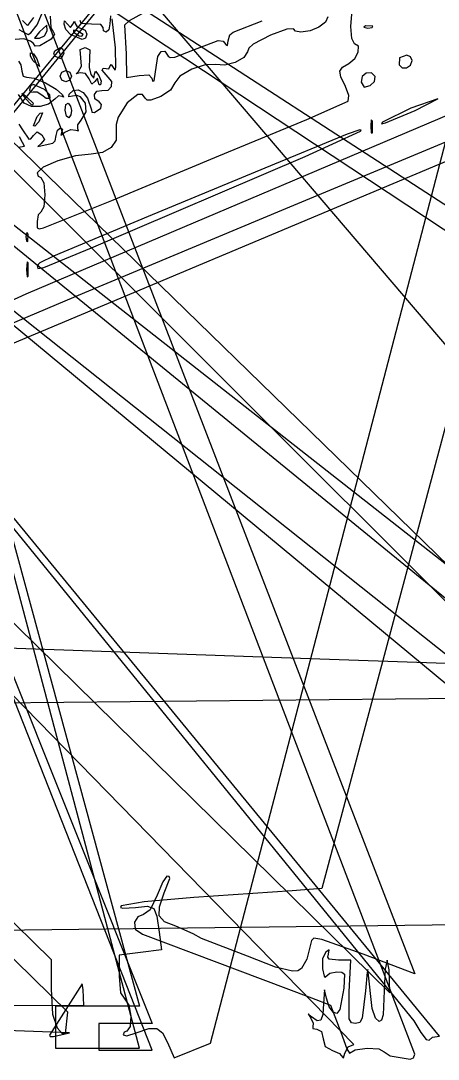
# Model space of a CAD drawing. Extents: x -99 to 383, y -48 to 207.
# Drawn here: x 244.9 to 275.7, y 2.7 to 79.3 of the extents above; entities that cross this region are included whole.
import ezdxf

# ---------------------------------------------------------------- set-up
doc = ezdxf.new("R2010")
doc.units = 0

msp = doc.modelspace()

# ---------------------------------------------------------------- linework, layer by layer
at = {"layer": 'Image'}
for p, q in [((215.352938, 160.971873), (273.981, 9.02969)), ((273.982457, 3.103029), (215.3537, 156.51022)), ((166.53033, 146.068913), (308.474, 7.96748)), ((308.474, 4.29859), (166.53033, 146.068913)), ((161.699763, 143.387504), (273.915, 5.55531)), ((275.804872, 4.426422), (162.461, 142.25861)), ((202.65367, 135.061888), (254.608, 5.35692)), ((254.608, 3.38137), (202.65367, 135.061888)), ((218.740431, 135.062069), (253.668, 6.63229)), ((253.668, 3.52785), (218.740431, 135.062069)), ((189.474889, 5.28117), (288.73179, 126.877473)), ((288.73179, 126.877473), (189.475, 6.55117)), ((131.21214, 123.914241), (247.146, 10.0754)), ((248.387862, 6.19029), (131.36444, 120.029084)), ((368.5173, 2.751213), (220.50382, 100.70638)), ((222.1266, 100.824326), (370.142, 4.85666)), ((241.317804, 96.340874), (305.621, 20.9303)), ((202.9359, 90.835211), (310.308, 5.57376)), ((320.06511, 4.90085), (212.693, 89.062808)), ((286.192587, 86.701285), (267.128, 15.3151)), ((209.426537, 85.800668), (308.051, 4.10983)), ((315.38877, 4.726578), (216.76431, 85.256971)), ((246.112993, 79.026816), (246.468869, 79.82348)), ((251.528109, 79.684207), (251.478812, 79.087726)), ((253.889595, 79.860975), (252.898561, 79.309547)), ((269.25769, 78.899512), (269.340593, 79.796449)), ((245.399568, 78.973628), (245.035339, 79.351501)), ((245.848421, 79.552217), (245.399568, 78.973628)), ((245.658645, 78.432898), (246.112993, 79.026816)), ((246.818504, 79.006503), (246.277068, 78.497638)), ((246.844278, 78.57026), (246.818504, 79.006503)), ((247.064975, 79.65182), (247.122915, 78.818722)), ((248.096467, 79.071794), (248.145193, 79.319976)), ((248.238499, 78.684659), (248.096467, 79.071794)), ((248.145193, 79.319976), (248.34454, 79.079301)), ((248.34454, 79.079301), (248.571623, 78.8357)), ((248.571623, 78.8357), (248.741259, 79.079301)), ((248.741259, 79.079301), (248.863701, 79.291625)), ((248.863701, 79.291625), (248.916547, 79.111235)), ((248.916547, 79.111235), (249.056585, 78.862085)), ((249.363339, 79.120638), (249.286098, 79.33032)), ((250.128718, 79.079996), (249.363339, 79.120638)), ((250.804323, 79.056152), (250.128718, 79.079996)), ((250.984923, 78.820047), (250.804323, 79.056152)), ((251.478812, 79.087726), (251.39591, 78.655867)), ((251.897432, 77.318086), (251.645154, 79.457705)), ((252.898561, 79.309547), (252.559017, 78.986244)), ((252.559017, 78.986244), (252.678086, 76.883324)), ((260.580159, 78.476477), (262.722169, 79.323143)), ((267.380093, 79.214908), (266.907256, 78.849982)), ((267.564354, 79.60756), (267.380093, 79.214908)), ((269.340593, 78.002574), (269.25769, 78.899512)), ((270.334105, 78.951244), (270.211646, 78.837285)), ((270.87504, 78.928977), (270.334105, 78.951244)), ((270.83657, 78.815091), (270.87504, 78.928966)), ((270.87504, 78.928966), (270.87504, 78.928977)), ((244.763695, 78.682083), (245.302693, 78.379617)), ((245.302693, 78.379617), (245.456065, 78.317559)), ((245.456065, 78.317559), (245.658645, 78.432898)), ((246.277068, 78.497638), (245.92712, 78.04291)), ((246.280455, 78.027208), (246.650201, 78.216687)), ((246.650201, 78.216687), (246.844306, 78.57026)), ((246.844306, 78.57026), (246.844278, 78.57026)), ((247.122915, 78.818722), (247.320386, 78.47624)), ((247.391048, 78.324251), (247.146961, 77.958834)), ((247.320386, 78.47624), (247.391048, 78.324251)), ((248.586038, 78.304661), (248.238499, 78.684659)), ((248.58604, 78.304658), (248.586038, 78.304661)), ((249.433853, 77.936927), (248.58604, 78.304658)), ((248.801239, 78.624599), (248.799708, 78.473007)), ((248.799708, 78.473007), (249.213639, 78.202691)), ((249.065279, 78.583923), (248.801239, 78.624599)), ((249.056585, 78.862085), (249.362147, 78.758457)), ((249.503259, 78.304932), (249.065279, 78.583923)), ((249.213639, 78.202691), (249.416638, 78.197053)), ((249.362147, 78.758457), (249.661126, 78.634102)), ((249.416638, 78.197053), (249.503259, 78.304933)), ((249.503259, 78.304933), (249.503259, 78.304932)), ((249.661126, 78.634102), (249.78548, 78.335124)), ((249.78548, 78.335124), (249.691102, 78.040777)), ((251.017997, 78.577236), (250.984923, 78.820047)), ((251.19659, 78.476244), (251.017997, 78.577236)), ((251.39591, 78.655867), (251.19659, 78.476244)), ((260.205114, 77.841255), (260.324427, 78.289789)), ((260.324427, 78.289789), (260.580159, 78.476477)), ((263.331024, 78.267736), (262.052813, 77.594536)), ((264.526938, 78.70705), (263.331024, 78.267736)), ((265.024354, 78.737274), (264.526938, 78.70705)), ((265.186268, 78.552876), (265.024354, 78.737274)), ((265.575534, 78.47618), (265.186268, 78.552876)), ((266.265764, 78.581), (265.575534, 78.47618)), ((266.907256, 78.849982), (266.265764, 78.581)), ((270.211646, 78.837285), (270.504624, 78.780737)), ((270.504624, 78.780737), (270.83657, 78.815091)), ((245.12574, 77.981457), (244.492053, 77.939655)), ((245.626211, 77.826367), (245.12574, 77.981457)), ((245.834371, 77.643711), (245.626211, 77.826367)), ((245.974804, 77.453742), (245.834371, 77.643711)), ((245.92712, 78.04291), (246.280455, 78.027208)), ((246.318243, 77.461633), (245.974804, 77.453742)), ((247.146961, 77.958834), (246.318243, 77.461633)), ((249.691102, 78.040777), (249.433853, 77.936927)), ((257.601926, 77.145185), (259.466346, 77.864087)), ((259.466346, 77.864087), (259.844377, 77.827621)), ((259.844377, 77.827621), (260.040466, 77.559033)), ((260.040466, 77.559033), (260.147566, 77.496415)), ((260.147566, 77.496415), (260.205114, 77.841255)), ((262.052813, 77.594536), (261.740447, 77.304947)), ((269.539912, 77.629512), (269.340593, 78.002574)), ((269.820888, 77.444882), (269.539912, 77.629512)), ((269.808008, 77.015293), (269.820888, 77.444882)), ((245.623137, 76.716746), (245.630185, 76.955016)), ((245.828728, 76.366403), (245.623137, 76.716746)), ((245.630185, 76.955016), (245.834637, 76.894025)), ((245.834637, 76.894025), (246.103669, 76.524865)), ((247.356343, 76.880375), (247.415944, 77.098809)), ((247.441319, 76.68116), (247.356343, 76.880375)), ((247.415944, 77.098809), (247.82658, 77.347351)), ((247.885924, 76.51974), (247.441319, 76.68116)), ((247.441319, 76.68116), (247.441319, 76.68116)), ((247.82658, 77.347351), (248.014145, 77.222997)), ((248.092151, 76.924018), (247.885924, 76.51974)), ((248.014145, 77.222997), (248.092151, 76.924018)), ((249.296793, 77.195852), (249.649056, 77.347357)), ((249.347925, 76.59801), (249.296793, 77.195852)), ((249.649056, 77.347357), (250.00576, 77.18572)), ((250.00576, 77.18572), (249.980385, 76.557954)), ((251.925962, 75.908692), (251.897432, 77.318086)), ((252.678086, 76.883324), (252.704615, 75.140824)), ((254.92161, 76.058551), (255.019156, 76.684301)), ((255.019156, 76.684301), (255.2532, 77.048748)), ((255.2532, 77.048748), (255.535853, 77.083922)), ((255.535853, 77.083922), (255.779226, 76.721852)), ((255.779226, 76.721852), (255.928415, 76.609514)), ((255.928415, 76.609514), (256.268313, 76.639462)), ((256.268313, 76.639462), (257.601926, 77.145185)), ((258.906513, 3.912484), (277.97034, 77.032603)), ((261.372499, 76.613225), (260.734423, 76.250657)), ((261.637694, 77.040746), (261.372499, 76.613225)), ((261.740447, 77.304947), (261.637694, 77.040746)), ((269.555247, 76.527199), (269.808008, 77.015293)), ((273.397753, 76.782934), (272.852641, 76.592168)), ((273.663504, 76.667449), (273.397753, 76.782934)), ((273.77404, 76.389796), (273.663504, 76.667449)), ((244.742428, 76.336761), (244.915656, 76.061872)), ((244.915656, 76.061872), (244.987707, 75.613855)), ((246.295086, 75.95735), (245.828728, 76.366403)), ((245.828728, 76.366403), (245.828728, 76.366403)), ((246.103669, 76.524865), (246.295086, 75.95735)), ((249.166851, 75.58361), (249.392029, 75.973792)), ((249.392029, 75.973792), (249.347925, 76.59801)), ((249.980385, 76.557954), (249.945079, 75.87999)), ((249.945079, 75.87999), (250.0819, 75.358514)), ((250.914368, 75.684705), (250.997271, 75.834647)), ((250.997271, 75.834647), (251.19659, 75.795136)), ((251.401745, 75.780468), (251.498652, 75.990146)), ((251.498652, 75.990146), (251.586692, 76.085253)), ((251.586692, 76.085253), (251.770404, 75.795136)), ((251.870925, 75.686695), (251.925962, 75.908692)), ((254.752446, 74.882625), (254.921779, 76.058545)), ((254.921779, 76.058545), (254.92161, 76.058551)), ((258.516272, 76.083267), (257.515686, 75.73992)), ((259.284694, 76.098734), (258.516272, 76.083267)), ((259.959733, 76.047631), (259.284694, 76.098734)), ((260.734423, 76.250657), (259.959733, 76.047631)), ((268.453865, 75.612578), (268.643181, 75.905746)), ((268.643181, 75.905746), (269.116579, 76.167052)), ((269.116579, 76.167052), (269.555247, 76.527199)), ((272.852641, 76.592168), (272.829076, 76.067608)), ((272.829076, 76.067608), (273.053093, 75.84394)), ((273.053093, 75.84394), (273.369439, 75.851784)), ((273.369439, 75.851784), (273.651845, 76.048086)), ((273.651845, 76.048086), (273.77404, 76.389795)), ((273.77404, 76.389795), (273.77404, 76.389796)), ((244.987707, 75.613855), (245.086975, 75.237155)), ((245.086975, 75.237155), (245.340485, 75.162813)), ((245.340485, 75.162813), (245.890956, 75.08522)), ((245.890956, 75.08522), (246.72155, 74.742308)), ((247.809928, 75.230694), (247.934282, 75.529673)), ((247.934282, 74.931715), (247.809928, 75.230694)), ((247.809928, 75.230694), (247.809928, 75.230694)), ((247.934282, 75.529673), (248.233261, 75.654027)), ((248.233261, 75.654027), (248.53224, 75.529673)), ((248.53224, 75.529673), (248.656594, 75.230694)), ((248.656594, 75.230694), (248.53224, 74.931715)), ((248.986328, 75.411546), (249.166851, 75.58361)), ((249.277143, 75.471884), (248.986328, 75.411546)), ((249.683275, 75.439913), (249.277143, 75.471884)), ((249.943018, 75.037883), (249.683275, 75.439913)), ((250.0819, 75.358514), (250.298139, 75.094366)), ((250.298139, 75.094366), (250.354188, 75.371807)), ((250.354188, 75.371807), (250.428345, 75.594618)), ((250.578988, 75.085837), (250.376455, 74.840617)), ((250.428345, 75.594618), (250.666608, 75.280084)), ((250.62783, 74.83088), (250.578988, 75.085837)), ((250.666608, 75.280084), (250.829087, 74.867276)), ((251.349159, 75.156535), (250.914368, 75.684705)), ((251.19659, 75.795136), (251.401745, 75.780468)), ((251.634253, 74.831464), (251.349159, 75.156535)), ((251.770404, 75.795136), (251.870925, 75.686695)), ((252.704615, 75.140824), (253.643878, 75.293244)), ((253.643878, 75.293244), (254.360955, 75.322996)), ((254.360955, 75.322996), (254.583113, 75.079478)), ((254.583113, 75.079478), (254.632854, 74.8706)), ((256.647566, 75.234338), (256.276544, 74.732164)), ((257.515686, 75.73992), (256.647566, 75.234338)), ((268.531356, 75.174542), (268.453865, 75.612578)), ((268.858374, 74.478632), (268.531356, 75.174542)), ((270.086959, 75.207058), (270.02769, 74.789769)), ((270.396359, 75.461889), (270.086959, 75.207058)), ((270.780477, 75.484172), (270.396359, 75.461889)), ((271.0639, 75.20382), (270.780477, 75.484172)), ((271.015439, 74.847721), (271.063896, 75.203819)), ((271.063896, 75.203819), (271.0639, 75.20382)), ((281.95771, 74.708026), (245.26881, 59.151426)), ((245.631249, 74.512875), (245.552148, 74.209606)), ((245.855136, 74.623194), (245.631249, 74.512875)), ((246.656768, 74.261219), (245.855136, 74.623194)), ((246.72155, 74.742308), (247.525911, 74.284173)), ((248.233261, 74.807361), (247.934282, 74.931715)), ((248.53224, 74.931715), (248.233261, 74.807361)), ((249.943018, 75.037882), (249.943018, 75.037883)), ((250.141809, 74.650242), (249.943018, 75.037882)), ((250.376455, 74.840617), (250.141809, 74.650242)), ((250.679936, 74.597559), (250.62783, 74.83088)), ((250.799139, 74.598047), (250.679936, 74.597559)), ((250.829087, 74.867276), (250.799139, 74.598047)), ((251.343834, 74.196392), (251.611176, 74.46483)), ((251.611176, 74.46483), (251.634253, 74.831464)), ((254.632854, 74.8706), (254.752446, 74.882625)), ((256.276544, 74.732164), (255.959194, 74.214301)), ((269.105082, 73.803925), (268.858374, 74.478632)), ((270.02769, 74.789769), (270.245082, 74.421715)), ((270.245082, 74.421715), (270.689952, 74.536195)), ((270.689952, 74.536195), (271.015439, 74.847721)), ((245.16339, 73.243721), (244.74265, 73.890926)), ((245.340484, 73.714467), (244.987717, 73.960689)), ((244.987717, 73.960689), (245.233945, 73.607911)), ((245.233945, 73.607911), (245.672409, 73.150848)), ((245.834373, 73.220579), (245.340484, 73.714467)), ((245.552148, 74.209606), (245.63008, 74.058451)), ((245.63008, 74.058451), (245.817465, 74.091349)), ((245.817465, 74.091349), (246.113428, 74.089673)), ((246.113428, 74.089673), (246.452464, 73.855406)), ((246.452464, 73.855406), (246.787003, 73.61758)), ((247.053333, 73.862085), (246.656765, 74.261227)), ((246.656765, 74.261227), (246.656768, 74.261219)), ((246.787003, 73.61758), (247.072224, 73.607367)), ((247.414501, 73.548426), (246.949687, 73.17785)), ((247.072224, 73.607367), (247.053333, 73.862085)), ((247.700798, 73.772511), (247.414501, 73.548426)), ((247.525911, 74.284173), (247.997685, 73.860913)), ((247.95363, 73.744646), (247.700798, 73.772511)), ((248.061044, 73.693296), (247.95363, 73.744646)), ((247.997685, 73.860913), (248.061044, 73.693296)), ((248.444037, 73.708741), (248.485848, 73.912735)), ((248.717016, 73.749571), (248.444037, 73.708741)), ((248.485848, 73.912735), (248.780769, 74.184585)), ((249.042953, 73.803018), (248.717016, 73.749571)), ((248.780769, 74.184585), (249.140025, 74.216266)), ((249.32114, 73.717866), (249.042953, 73.803018)), ((249.140025, 74.216266), (249.50961, 74.019977)), ((249.689818, 73.252575), (249.32114, 73.717866)), ((249.50961, 74.019977), (249.835518, 73.607918)), ((249.835518, 73.607918), (250.127674, 72.761252)), ((250.342907, 73.881815), (250.526597, 74.129551)), ((250.382331, 73.567788), (250.342907, 73.881815)), ((250.682127, 73.332559), (250.382331, 73.567788)), ((250.526597, 74.129551), (250.896136, 74.16591)), ((250.896136, 74.16591), (251.343834, 74.196392)), ((253.550755, 73.872144), (252.760574, 73.261268)), ((253.875514, 73.876715), (253.550755, 73.872144)), ((254.089744, 73.607844), (253.875514, 73.876715)), ((254.235711, 73.475827), (254.089744, 73.607844)), ((255.250159, 73.731382), (254.507618, 73.467774)), ((255.959194, 74.214301), (255.250159, 73.731382)), ((269.07004, 73.396552), (269.105082, 73.803925)), ((275.66667, 73.572743), (273.678813, 72.868334)), ((273.9923, 72.701292), (275.66667, 73.572743)), ((287.038559, 73.455787), (244.264259, 55.493587)), ((245.703731, 73.009202), (245.163381, 73.243722)), ((245.163381, 73.243722), (245.16339, 73.243721)), ((245.672409, 73.150848), (245.792399, 73.116996)), ((246.339298, 72.992677), (245.703731, 73.009202)), ((245.792399, 73.116996), (245.834372, 73.220578)), ((245.834372, 73.220578), (245.834373, 73.220579)), ((246.949687, 73.17785), (246.339298, 72.992677)), ((248.19268, 72.715912), (248.238125, 73.14797)), ((248.238125, 73.14797), (248.404347, 73.23662)), ((248.404347, 73.23662), (248.581142, 73.015426)), ((248.581142, 73.015426), (248.64927, 72.699974)), ((249.734155, 72.59532), (249.689818, 73.252575)), ((250.345793, 72.557541), (250.806587, 72.885706)), ((250.855715, 73.155619), (250.682127, 73.332559)), ((250.806587, 72.885706), (250.855715, 73.155619)), ((252.760574, 73.261268), (252.101051, 72.21239)), ((254.507618, 73.467774), (254.235711, 73.475827)), ((264.17775, 65.345736), (283.45225, 73.401826)), ((266.01214, 72.042402), (269.07004, 73.396552)), ((273.678813, 72.868334), (271.58523, 71.844973)), ((245.83869, 71.578422), (246.114287, 72.264231)), ((246.114287, 72.264231), (246.333331, 72.510956)), ((246.501517, 72.540968), (246.234648, 71.860201)), ((246.333331, 72.510956), (246.501517, 72.540968)), ((248.192681, 72.715909), (248.19268, 72.715912)), ((248.283521, 72.276445), (248.192681, 72.715909)), ((248.444931, 72.16999), (248.283521, 72.276445)), ((248.605082, 72.386187), (248.444931, 72.16999)), ((248.64927, 72.699974), (248.605082, 72.386187)), ((249.365252, 71.987721), (249.734155, 72.59532)), ((250.127674, 72.761252), (250.160948, 72.58458)), ((250.160948, 72.58458), (250.345793, 72.557541)), ((252.101051, 72.21239), (251.939613, 71.660317)), ((259.52103, 69.366992), (266.01214, 72.042402)), ((270.769557, 72.013065), (270.723953, 71.561764)), ((270.8645, 71.909171), (270.769557, 72.013065)), ((271.827239, 71.789323), (273.9923, 72.701288)), ((273.9923, 72.701288), (273.9923, 72.701292)), ((244.761635, 71.69847), (245.037913, 71.279584)), ((245.037913, 71.279584), (245.509524, 70.587485)), ((245.838691, 71.578422), (245.83869, 71.578422)), ((245.95322, 71.551631), (245.838691, 71.578422)), ((246.234648, 71.860201), (245.95322, 71.551631)), ((247.527704, 70.856252), (247.615503, 71.25489)), ((247.615503, 71.25489), (247.826577, 71.420696)), ((247.826577, 71.420696), (247.97541, 71.317067)), ((247.97541, 71.317067), (247.913529, 71.067918)), ((248.166739, 71.092217), (248.594581, 71.297128)), ((248.594581, 71.297128), (248.970056, 71.260277)), ((248.970056, 71.260277), (249.164095, 71.190725)), ((249.121758, 71.655093), (249.365252, 71.987721)), ((249.126633, 71.345113), (249.121758, 71.655093)), ((249.164095, 71.190725), (249.126633, 71.345113)), ((251.939613, 71.660317), (251.954034, 71.162684)), ((269.910748, 71.265488), (268.997014, 70.949226)), ((270.018859, 71.261138), (269.910748, 71.265488)), ((269.964492, 71.175532), (270.018859, 71.261138)), ((270.723953, 71.561764), (270.75789, 71.065857)), ((270.854057, 71.062505), (270.864499, 71.909171)), ((270.864499, 71.909171), (270.8645, 71.909171)), ((271.58523, 71.844973), (271.529523, 71.718846)), ((271.529523, 71.718846), (271.827239, 71.789323)), ((245.04415, 70.348252), (244.807489, 70.757386)), ((245.509524, 70.587485), (245.661653, 70.619592)), ((245.661653, 70.619592), (245.837984, 70.862065)), ((245.837984, 70.862065), (246.113941, 71.123892)), ((246.113941, 71.123892), (246.45526, 70.912696)), ((246.66487, 70.563203), (246.396473, 70.253434)), ((246.45526, 70.912696), (246.66487, 70.563203)), ((247.451582, 70.457613), (247.527704, 70.856252)), ((247.859075, 70.884905), (248.166739, 71.092217)), ((247.913529, 71.067918), (247.859075, 70.884905)), ((251.93835, 70.509074), (251.577568, 69.969449)), ((251.954034, 71.162684), (251.93835, 70.509074)), ((268.997014, 70.949226), (262.908942, 68.448462)), ((265.890779, 69.300219), (269.964492, 71.175532)), ((270.75789, 71.065857), (270.854057, 71.062505)), ((244.72907, 70.009584), (245.1761, 70.08014)), ((245.044199, 70.34825), (245.04415, 70.348252)), ((245.1761, 70.08014), (245.044199, 70.34825)), ((246.396473, 70.253434), (246.155223, 70.045411)), ((246.155223, 70.045411), (246.492457, 70.124075)), ((246.492457, 70.124075), (247.268568, 70.291808)), ((247.268568, 70.291808), (247.451582, 70.457613)), ((251.577568, 69.969449), (250.941921, 69.607372)), ((247.633484, 68.983939), (246.564076, 68.524356)), ((248.941377, 69.349281), (247.633484, 68.983939)), ((250.101644, 69.486404), (248.941377, 69.349281)), ((250.941921, 69.607372), (250.101644, 69.486404)), ((250.136192, 62.568812), (265.890779, 69.300219)), ((251.61881, 66.066202), (259.52103, 69.366992)), ((246.564076, 68.524356), (246.119264, 68.104514)), ((262.908942, 68.448462), (254.301172, 64.879992)), ((246.119264, 68.104514), (246.199217, 67.855365)), ((246.199217, 67.855365), (246.397704, 67.751736)), ((246.397704, 67.751736), (246.597023, 67.378674)), ((246.597023, 67.378674), (246.679926, 66.481736)), ((246.590144, 64.036192), (251.618812, 66.066187)), ((246.679926, 66.481736), (246.597023, 65.584799)), ((251.618812, 66.066187), (251.61881, 66.066202)), ((246.397704, 65.211737), (246.198385, 65.006532)), ((246.597023, 65.584799), (246.397704, 65.211737)), ((249.64335, 59.281776), (264.17775, 65.345736)), ((246.198385, 65.006532), (246.115482, 64.513166)), ((246.115482, 64.513166), (246.121501, 64.056673)), ((254.301172, 64.879992), (247.328108, 61.965665)), ((214.649283, 64.082789), (272.147, 7.61816)), ((245.348203, 63.693799), (245.29166, 63.400828)), ((245.46215, 63.571338), (245.348203, 63.693799)), ((246.121501, 64.056673), (246.255753, 63.98001)), ((246.255753, 63.98001), (246.590144, 64.036192)), ((245.29166, 63.400828), (245.326052, 63.068887)), ((245.326052, 63.068887), (245.439883, 63.030412)), ((245.439883, 63.030412), (245.462179, 63.571338)), ((245.462179, 63.571338), (245.46215, 63.571338)), ((269.485598, 3.808621), (211.987822, 62.671783)), ((246.607307, 61.114542), (250.136162, 62.568812)), ((250.136162, 62.568812), (250.136192, 62.568812)), ((245.37296, 61.53099), (245.335044, 60.978453)), ((245.464132, 61.472341), (245.37296, 61.53099)), ((245.464132, 60.484565), (245.464132, 61.472342)), ((245.464132, 61.472342), (245.464132, 61.472341)), ((246.315234, 61.466557), (246.116732, 61.234332)), ((247.328108, 61.965665), (246.315234, 61.466557)), ((245.335044, 60.978453), (245.37296, 60.425915)), ((246.116732, 61.234332), (246.175091, 61.041709)), ((246.175091, 61.041709), (246.607307, 61.114542)), ((245.37296, 60.425915), (245.464132, 60.484565)), ((245.26881, 59.151426), (240.65657, 57.040116)), ((243.99891, 56.893106), (249.64335, 59.281776)), ((264.839922, 32.305188), (239.946322, 33.188684)), ((276.975422, 31.8801), (264.839922, 32.305188)), ((233.456723, 28.904564), (279.475423, 29.372361)), ((255.693815, 16.226351), (255.384824, 15.811837)), ((255.859482, 16.199806), (255.693815, 16.226351)), ((255.892623, 16.053358), (255.859482, 16.199806)), ((255.384824, 15.811837), (254.959925, 14.815241)), ((255.496965, 14.999881), (255.892623, 16.053358)), ((257.67358, 14.640784), (254.002927, 14.327805)), ((254.959925, 14.815241), (254.45352, 13.7437)), ((255.132091, 13.962117), (255.496965, 14.999881)), ((264.94078, 15.140712), (257.67358, 14.640784)), ((267.128, 15.3151), (264.94078, 15.140712)), ((252.31136, 14.032457), (252.271945, 13.91942)), ((252.271945, 13.91942), (252.436685, 13.863588)), ((254.002927, 14.327805), (252.31136, 14.032457)), ((252.436685, 13.863588), (253.38008, 13.923387)), ((253.38008, 13.923387), (254.246483, 14.00736)), ((254.246483, 14.00736), (254.711737, 13.850227)), ((254.711737, 13.850227), (254.947323, 13.272073)), ((255.122293, 13.289578), (255.132091, 13.962117)), ((253.549389, 13.233775), (253.294475, 12.824196)), ((253.949315, 13.404131), (253.549389, 13.233775)), ((254.45352, 13.7437), (253.949315, 13.404131)), ((254.947323, 13.272073), (255.12472, 12.092987)), ((255.511497, 12.85397), (255.122293, 13.289578)), ((277.257485, 12.646027), (237.887485, 12.137996)), ((253.294475, 12.824196), (253.338304, 12.306778)), ((253.338304, 12.306778), (253.896567, 11.953874)), ((256.343631, 12.527001), (255.511497, 12.85397)), ((257.613631, 11.964307), (256.343631, 12.527001)), ((253.896567, 11.953874), (266.362467, 7.251054)), ((255.12472, 12.092987), (255.299077, 10.786477)), ((258.24863, 11.630467), (257.613631, 11.964307)), ((261.63654, 10.327567), (258.24863, 11.630467)), ((266.530304, 11.644713), (266.36252, 11.48967)), ((267.12738, 11.553223), (266.530304, 11.644713)), ((270.17176, 10.48186), (267.12738, 11.553223)), ((255.299077, 10.786477), (253.734667, 10.591016)), ((266.36252, 11.48967), (266.0236, 10.10806)), ((267.670775, 10.783977), (267.403845, 10.627218)), ((267.607779, 10.48075), (267.670775, 10.783977)), ((247.146, 10.0754), (247.146, 7.88046)), ((253.734667, 10.591016), (252.170257, 10.395558)), ((252.170257, 10.395558), (252.171, 8.85476)), ((263.700778, 9.512609), (261.63654, 10.327567)), ((266.0236, 10.10806), (265.62919, 9.416122)), ((267.403845, 10.627218), (267.159501, 10.15022)), ((267.159501, 10.15022), (267.159779, 9.387858)), ((267.559832, 10.252121), (267.607779, 10.48075)), ((267.647368, 10.110239), (267.559832, 10.252121)), ((268.338, 10.0175), (267.647368, 10.110239)), ((269.2459, 10.01747), (268.338, 10.0175)), ((269.144244, 7.68914), (269.2459, 10.01747)), ((273.981, 9.02969), (270.17176, 10.48186)), ((271.935334, 10.0171), (271.785845, 9.354141)), ((272.084823, 9.312255), (271.935334, 10.0171)), ((264.943289, 9.213216), (263.700778, 9.512609)), ((265.339246, 9.252711), (264.943289, 9.213216)), ((265.62919, 9.416122), (265.339246, 9.252711)), ((267.159779, 9.387858), (267.29224, 8.839916)), ((270.509244, 9.34599), (270.458351, 9.154596)), ((270.542202, 9.13964), (270.509244, 9.34599)), ((271.785845, 9.354141), (271.723668, 7.7597)), ((272.147, 7.61816), (272.084823, 9.312255)), ((252.171, 8.85476), (252.268377, 7.631045)), ((267.29224, 8.839916), (267.35997, 8.753878)), ((267.35997, 8.753878), (267.417419, 8.818057)), ((267.417419, 8.818057), (267.703514, 9.067207)), ((267.703514, 9.067207), (268.222824, 9.170835)), ((268.222824, 9.170835), (268.597783, 9.14204)), ((268.597783, 9.14204), (268.782449, 8.994095)), ((268.782449, 8.994095), (268.740222, 7.971395)), ((270.458351, 9.154596), (270.330536, 7.7597)), ((270.842063, 6.470764), (270.542202, 9.13964)), ((249.424872, 8.2806), (247.020002, 4.50212)), ((247.146, 7.88046), (247.251833, 6.048201)), ((249.520313, 7.868687), (249.424872, 8.2806)), ((249.56, 6.68861), (249.520313, 7.868687)), ((267.303578, 7.82918), (267.245348, 6.842508)), ((267.457015, 7.217719), (267.303578, 7.82918)), ((268.740222, 7.971395), (268.4545, 6.395705)), ((269.142377, 5.709699), (269.144244, 7.68914)), ((270.330536, 7.7597), (270.105506, 5.751114)), ((271.723668, 7.7597), (271.641086, 5.986271)), ((252.268377, 7.631045), (252.594333, 7.15154)), ((252.594333, 7.15154), (252.88482, 6.705111)), ((266.362467, 7.251054), (267.755427, 6.702544)), ((267.658957, 6.576779), (267.457015, 7.217719)), ((248.501672, 4.667592), (197.361913, 6.52446)), ((198.420243, 6.818374), (249.56, 6.68861)), ((250.564, 6.63229), (247.459, 6.63229)), ((247.459, 6.63229), (247.459, 5.08007)), ((248.205314, 4.626832), (248.387862, 6.19029)), ((253.668, 6.63229), (250.564, 6.63229)), ((252.88482, 6.705111), (253.020742, 5.90255)), ((267.245348, 6.842508), (267.185267, 6.017244)), ((267.944264, 6.183493), (267.658957, 6.576779)), ((267.755427, 6.702544), (268.513673, 4.720434)), ((268.235318, 6.101816), (267.944264, 6.183493)), ((268.4545, 6.395705), (268.235318, 6.101816)), ((271.070656, 5.751558), (270.842063, 6.470764)), ((247.251833, 6.048201), (247.59812, 5.03999)), ((253.020742, 5.90255), (252.978738, 5.134524)), ((266.361034, 5.854731), (266.101609, 6.058342)), ((266.101609, 6.058342), (266.302134, 5.758208)), ((266.302134, 5.758208), (266.485392, 5.386342)), ((266.776857, 5.561051), (266.361034, 5.854731)), ((266.485392, 5.386342), (266.453151, 5.123208)), ((267.040352, 5.602657), (266.776857, 5.561051)), ((267.185267, 6.017244), (267.040352, 5.602657)), ((269.298997, 5.418883), (269.142377, 5.709699)), ((269.607003, 5.36081), (269.298997, 5.418883)), ((269.914127, 5.432209), (269.607003, 5.36081)), ((270.105506, 5.751114), (269.914127, 5.432209)), ((271.338689, 5.50192), (271.070656, 5.751558)), ((271.522488, 5.612996), (271.338689, 5.50192)), ((271.641086, 5.986271), (271.522488, 5.612996)), ((273.915, 5.55531), (274.421363, 4.69814)), ((247.320453, 4.389438), (248.501672, 4.667592)), ((247.459, 5.08007), (247.459, 3.52785)), ((247.59812, 5.03999), (247.969842, 4.608248)), ((247.969842, 4.608248), (248.205314, 4.626832)), ((252.633, 5.35692), (250.657, 5.35692)), ((250.657, 5.35692), (250.657, 4.36914)), ((252.536125, 4.713028), (252.453222, 4.52388)), ((252.735444, 4.7917), (252.536125, 4.713028)), ((254.608, 5.35692), (252.633, 5.35692)), ((252.978738, 5.134524), (252.735444, 4.7917)), ((252.740725, 4.454854), (253.43194, 4.664991)), ((253.43194, 4.664991), (254.34565, 4.986948)), ((254.34565, 4.986948), (254.950994, 5.000108)), ((254.950994, 5.000108), (255.371754, 4.66572)), ((255.371754, 4.66572), (255.73171, 3.945034)), ((266.453151, 5.123208), (266.460172, 4.992059)), ((266.460172, 4.992059), (266.737828, 4.937509)), ((266.737828, 4.937509), (267.090235, 4.761927)), ((267.090235, 4.761927), (267.208179, 4.23733)), ((268.513673, 4.720434), (268.967574, 3.482448)), ((274.421363, 4.69814), (274.807619, 4.178752)), ((247.020002, 4.50212), (247.086369, 4.399855)), ((247.086369, 4.399855), (247.320453, 4.389438)), ((250.657, 4.36914), (250.657, 3.38137)), ((252.453222, 4.52388), (252.740725, 4.454854)), ((255.73171, 3.945034), (256.223313, 2.818024)), ((256.223313, 2.818024), (258.906513, 3.912484)), ((267.208179, 4.23733), (267.367684, 3.655403)), ((274.807619, 4.178752), (275.025262, 4.133696)), ((275.025262, 4.133696), (275.294534, 4.340434)), ((275.294534, 4.340434), (275.804872, 4.426422)), ((247.459, 3.52785), (250.564, 3.52785)), ((250.564, 3.52785), (253.668, 3.52785)), ((250.657, 3.38137), (252.633, 3.38137)), ((252.633, 3.38137), (254.608, 3.38137)), ((267.367684, 3.655403), (267.913734, 3.360068)), ((267.913734, 3.360068), (268.423325, 3.140364)), ((268.423325, 3.140364), (268.657728, 2.860803)), ((268.720812, 2.819794), (268.818482, 3.173621)), ((268.818482, 3.173621), (269.052981, 3.639992)), ((268.967574, 3.482448), (269.166819, 3.173584)), ((269.052981, 3.639992), (269.485598, 3.808621)), ((269.166819, 3.173584), (269.575295, 3.420777)), ((269.575295, 3.420777), (270.453581, 3.529084)), ((270.453581, 3.529084), (271.32795, 3.481966)), ((271.32795, 3.481966), (271.724679, 3.262885)), ((271.724679, 3.262885), (272.154077, 2.969308)), ((273.878829, 2.816472), (273.982457, 3.103029)), ((268.657728, 2.860803), (268.720812, 2.819794)), ((272.154077, 2.969308), (273.629679, 2.721981)), ((273.629679, 2.721981), (273.878829, 2.816472))]:
    msp.add_line(p, q, dxfattribs=at)

doc.saveas('drawing.dxf')
